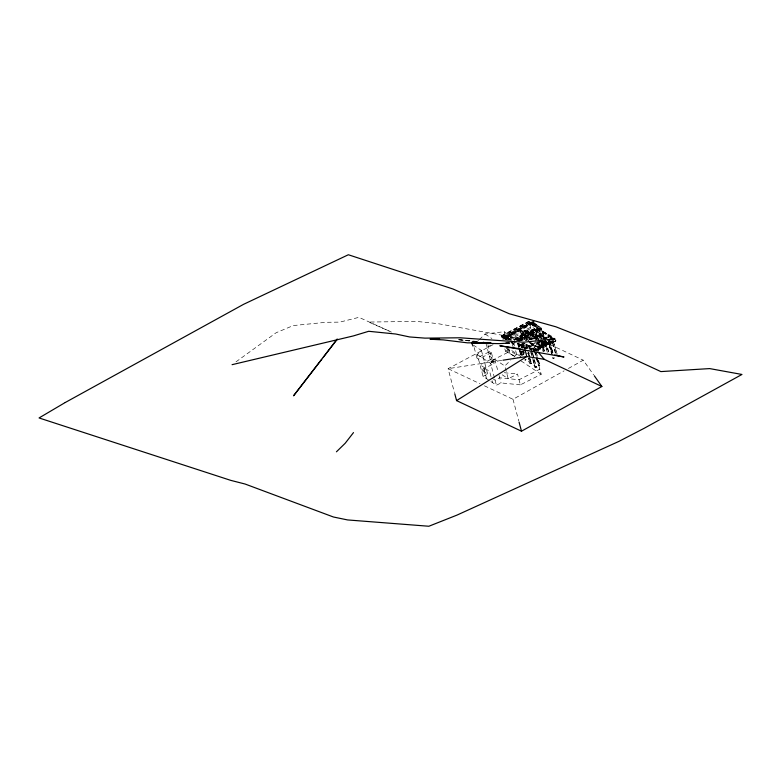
<?xml version="1.0" encoding="UTF-8"?>
<svg xmlns="http://www.w3.org/2000/svg" width="781" height="781" viewBox="0 0 781 781"><rect width="100%" height="100%" fill="white"/><g stroke="black" fill="none" stroke-linecap="round" stroke-linejoin="round"><path stroke-width="0.59" stroke-dasharray="3.9 2.93" d="M513.81 343.494L513.781 344.187L512.443 342.449M539.212 328.498L535.229 326.8L529.333 322.719L532.671 325.462L533.257 323.988L532.691 324.896M532.896 324.779L532.671 325.462M504.155 338.524L502.564 338.075L502.115 337.128L505.541 339.725L505.951 338.319L506.908 338.144L506.43 337.88M505.541 339.725L505.697 339.003M540.999 329.074L540.95 329.767L540.999 329.074L534.38 322.963M551.093 337.646L537.572 328.635L536.166 325.794L533.755 323.588L535.678 324.857L537.67 328.186L552.099 337.812M538.988 328.606L537.865 327.737C541.78 332.735 554.354 335.166 555.808 341.053C550.869 343.103 544.435 345.983 539.788 341.746L535.698 346.549L532.427 348.941L524.891 343.699M533.335 322.992L533.843 324.886L533.901 323.803M533.843 324.886L533.989 323.48M505.571 339.149L506.176 338.515M504.79 336.679L532.427 322.045L528.835 321.333L501.207 335.967L504.79 336.679L505.951 335.225L511.067 340.877M501.207 335.967L501.744 337.187L505.112 337.87L506.264 336.416L505.951 335.225M502.115 337.128L505.424 337.587L506.859 335.645L508.314 339.608L507.982 339.11M506.42 336.65L506.859 335.645M508.128 341.16L506.781 335.723L506.713 336.318L534.292 321.674M537.094 329.611L537.396 328.889L537.221 329.719L533.833 330.91L537.221 329.719M548.945 344.284L547.452 344.187L549.58 344.616L555.35 341.112L555.057 341.834L538.021 350.298L540.218 347.447L542.297 346.129L541.243 347.096M520.497 337.538L520.39 338.251L522.421 335.313L524.9 333.897M538.168 350.396L539.437 348.482M529.684 332.276L531.246 332.267L530.748 332.511C527.624 330.383 524.891 335.547 526.14 333.096M550.341 344.236L542.717 343.494L543.449 346.403L544.318 345.505L543.615 346.491L542.141 346.032M534.731 324.017L533.394 323.832L534.497 323.744M521.591 336.133L521.152 337.372M514.22 339.569L520.429 335.322L524.529 330.519L529.899 330.529L537.865 327.737M515.675 339.491L523.036 333.624L524.725 331.261L524.529 330.519L537.084 338.886M514.162 340.643L520.79 336.172L524.891 331.369L530.25 331.378L537.513 328.996M516.007 339.696C520.615 339.823 525.662 325.833 525.925 335.283L516.456 339.901L520.39 338.251M528.307 350.679L535.502 345.807L539.593 341.004M532.457 351.997L538.665 347.74L542.766 342.937L548.125 342.947L556.101 340.155M555.35 341.112L548.213 343.601L542.717 343.494L538.587 348.306L535.317 350.708M541.145 345.963L542.834 343.601M535.463 350.796L541.272 346.042L542.961 343.679L540.169 341.551L544.542 341.658M506.771 338.29L507.65 338.017L509.602 340.096M537.25 350.689L542.678 343.513M521.757 336.22L525.037 333.712M503.833 337.617L506.557 336.504M505.131 339.501L505.678 339.579M507.123 337.851L508.939 339.247M476.859 342.049L478.499 340.438M479.319 339.637L485.069 334.024L504.155 331.7L517.247 340.389M535.385 352.416L541.213 374.294L520.4 384.848L517.52 374.04L508.206 378.756L504.809 365.977L510.549 360.353M513.839 357.151L516.3 354.74L530.611 353.002M520.4 384.848L501.051 382.924L496.433 385.238L483.058 376.364L477.24 354.486L481.399 350.444L473.569 345.261M494.48 377.897L490.614 363.36L494.773 359.319L504.809 365.977M533.052 324.105L533.589 323.715M536.41 350.279L538.861 348.482L528.161 341.307M235.989 361.847L276.152 332.726L293.246 325.57L325.95 322.299L339.764 322.123L358.948 317.34L391.457 332.062M525.925 335.283L533.833 330.91M531.119 332.159L531.744 332.501L533.96 331.017M531.002 323.295L532.74 323.227L529.333 322.719M534.058 323.842L535.444 325.55L534.682 322.69M534.897 325.13L534.76 324.379M484.396 385.794L513 399.286L564.107 370.848M568.363 368.476L583.27 360.187L593.599 374.802M493.123 344.636L448.089 368.681L454.464 392.618M502.769 339.481L519.931 330.324L537.406 338.563M501.314 336.015L528.942 321.372M501.49 336.484L529.118 321.85L533.081 336.523L537.103 338.71M529.538 322.602L501.744 337.187L506.771 339.92M503.257 336.621L533.579 320.591M505.756 335.81L533.384 321.176M503.579 337.812L533.901 321.782M506.068 337.001L533.696 322.368M505.112 337.87L532.74 323.236M506.264 336.416L506.976 337.499L534.604 322.856L541.438 329.123L543.908 338.437M513.137 347.086L510.364 336.66L522.616 330.168L534.682 336.738L537.455 347.164L545.148 343.093L542.131 341.443M508.734 338.827L536.362 324.183L541.438 328.186L541.438 329.123L519.121 340.946M513.195 339.755L538.705 326.243M515.636 339.813L538.792 327.532M517.92 340.487L541.301 328.098M518.057 340.575L541.438 328.186M514.425 346.081L513.722 343.152L516.915 341.463M517.979 340.897L541.487 328.596L518.106 340.975M513.722 343.152L517.051 341.541M518.906 340.789L541.223 328.967M504.838 348.824L505.453 351.157L509.29 349.117M533.081 336.523L525.388 340.594L522.616 330.168M528.552 339.989L534.682 336.738M520.4 356.195L524.236 354.164M525.974 333.184L529.752 332.169M545.694 344.851L546.563 344.401L543.781 345.202L544.318 345.505M543.801 345.309L544.845 344.763M486.993 347.242L492.206 344.606M474.184 347.584L476.966 358.04L489.736 351.567L491.395 352.67L494.275 363.487L481.408 369.891L487.676 374.05L483.058 376.364M485.792 342.742L490.673 361.105L508.04 352.299L514.005 356.253M518.067 340.78L539.427 330.031L542.61 340.789M519.521 340.516L539.817 330.304M518.359 341.912L540.11 331.427L521.152 340.975M529.186 339.608L543.078 332.618L545.626 341.043M529.577 339.881L543.459 332.891M524.149 343.425L520.937 345.036L524.529 343.699M531.627 339.657L543.761 334.014L532.007 339.93M535.229 342.605L525.613 347.447L535.61 342.879M542.707 338.837L548.047 336.152L548.731 337.548L548.047 336.152M544.162 338.573L548.428 336.426M539.798 341.58L525.916 348.57L524.412 343.289M545.138 338.886L548.35 337.275M540.188 341.853L526.296 348.843L524.803 343.562M532.681 349.878L550.839 340.731M533.072 350.152L553.368 339.93M531.91 351.538L553.28 340.78L557.087 353.93M534.438 350.737L553.661 341.053M539.329 348.609L540.803 348.336L539.329 348.609L537.152 340.409M542.688 346.91L544.162 346.637L542.688 346.91L540.823 339.891M542.98 351.196L544.445 350.923L542.98 351.196L539.866 339.491M546.339 349.507L547.813 349.234L546.339 349.507L542.287 334.288L547.325 352.387M529.957 363.78L531.431 363.507L529.957 363.78L528.405 357.932M551.308 353.041L552.782 352.768L551.308 353.041L547.569 338.993M534.897 367.285L536.362 367.021L534.897 367.285L532.71 359.094M538.373 365.537L539.837 365.264L538.373 365.537L536.186 357.347M552.88 358.235L554.354 357.962L552.88 358.235L548.838 343.025L553.27 358.508M492.225 378.238L495.076 380.132L499.694 377.809L519.033 379.742L539.847 369.188L524.734 359.162M491.395 352.67L478.528 359.075L476.966 358.04M533.804 323.754L534.302 323.637M534.097 324.252L534.653 323.93M536.449 325.482L509.046 340.018L506.976 337.499M538.919 328.342L541.184 329.66M536.967 339.784L524.725 331.261L530.094 331.271L537.572 328.635M537.396 328.889L533.989 330.402M555.223 341.004L548.077 343.503L545.099 343.786M506.713 335.82L509.856 339.784M510.764 342.566L512.238 342.927M511.897 342.732L514.054 344.118M501.763 360.392L448.089 368.681L479.993 383.725M546.436 344.304L547.588 344.284M524.891 331.369L530.25 331.378M536.801 338.759L516.866 337.89L437.721 323.607L416.449 321.401L368.72 322.055L391.457 332.11M525.047 331.456L525.779 334.366L524.656 334.141M459.345 339.706L479.261 341.668M504.223 372.713L517.52 374.04M458.262 339.696L476 341.648M459.091 339.745L477.054 341.746M511.184 342.791L511.965 343.005M502.251 336.982L503.97 337.47M531.207 323.178L529.372 322.553L541.428 329.123M529.118 321.85L528.835 321.333M543.957 341.648L583.27 360.187M529.411 342.781L537.455 347.164M510.364 336.66L517.403 340.496M511.799 342.664L513.81 343.757L511.389 342.068M519.17 350.376L524.197 353.11M505.453 351.157L514.503 356.077M540.384 341.492L542.766 342.937L543.869 347.516M537.904 343.367L541.077 345.3M542.932 346.393L542.453 346.276M541.272 346.042L536.225 342.8M540.218 347.447L539.388 348.267M538.665 347.74L530.787 342.537M535.395 350.142L525.633 343.62M532.427 348.941L534.8 350.396M513.673 342.742L513.859 343.23M539.837 329.026L540.95 329.767M522.294 343.728L531.353 349.742M520.702 356.487L508.616 348.472L509.973 353.578M485.069 334.024L491.913 338.563M506.576 348.287L516.3 354.74M521.054 360.929L541.213 374.294M489.316 355.99L492.918 358.381L480.051 364.776L486.319 368.935L481.701 371.258L485.255 373.621M490.673 361.105L494.275 363.487M477.24 354.486L490.614 363.36M502.193 374.763L508.206 378.756M537.65 327.835L552.128 337.49M537.836 328.059L552.323 337.714M537.23 328.772L550.742 337.782M533.501 329.445L547.022 338.456M533.706 330.178L546.251 338.544M529.899 330.529L542.444 338.895M530.094 331.271L541.672 338.993M526.921 330.822L538.5 338.544M527.116 331.554L537.738 338.632M524.725 331.261L537.279 339.618M537.006 339.022L524.529 330.519L536.772 339.042M540.842 341.629L542.766 342.937L539.974 340.819M522.84 332.882L532.261 339.442M523.036 333.624L531.51 339.52M520.429 335.322L527.019 339.911M520.624 336.055L527.214 340.643M517.159 337.724L521.864 340.994M517.354 338.456L520.185 340.418M518.711 343.816L525.301 348.404M517.949 343.464L525.486 348.716M518.125 343.689L524.715 348.277M517.442 343.357L525.271 348.834M540.013 335.44L544.445 350.923M549.922 342.478L553.729 355.619M535.795 350.054L537.894 359.143M534.321 350.327L538.753 365.811M522.03 344.489L523.348 348.277M528.464 358.499L529.938 358.225L528.376 352.377M512.756 343.435L513.781 344.187M539.144 328.235L540.071 328.918M548.955 339.745L551.737 341.863M549.15 340.477L551.933 342.605M545.343 340.828L548.125 342.947M545.538 341.561L548.321 343.689M543.293 341.824L545.148 343.24M542.561 341.853L545.353 343.972M504.36 338.642L505.258 339.354M512.17 342.664L513.029 343.367M525.955 333.087L526.482 333.38M529.313 341.541L519.931 330.324L523.221 342.859M530.094 342.469L537.143 350.884M507.63 337.314L509.583 339.852M535.102 325.013L535.444 325.55M506.957 335.693L507.904 337.246M553.28 340.78L557.331 355.999M555.691 353.305L552.196 341.326L555.311 353.032M549.668 341.063L552.723 353.002M549.277 340.789L552.392 352.495M547.959 339.266L551.698 353.315M545.997 341.58L549.424 354.457M545.607 341.307L548.408 351.84M543.078 332.618L545.245 340.77M545.558 341.932L547.422 348.961M544.22 339.598L547.715 352.661M542.922 341.961L544.162 346.637M539.427 330.031L542.219 340.516M542.531 341.688L543.781 346.364M544.064 350.649L538.646 331.7L540.511 338.72M539.935 338.593L538.929 335.986L539.554 338.319M540.247 339.764L543.361 351.47M534.468 322.807L535.219 325.638M534.419 323.734L535.229 326.8M540.803 348.336L536.371 332.843L538.548 341.033M538.861 342.205L540.423 348.062M533.296 321.938L534.058 324.798M536.918 338.349L535.288 333.389L536.84 339.247M538.158 343.025L539.72 348.882M536.723 353.568L537.348 355.902M538.597 360.588L539.837 365.264M538.207 360.314L539.456 364.991M534.634 351.499L535.873 356.175M532.417 352.397L530.475 346.276L532.027 352.124M532.632 352.973L536.362 367.021M532.339 353.295L535.981 366.738M530.397 349.439L529.391 346.823L530.006 349.166M530.709 350.601L535.278 367.558M530.846 352.075L532.398 357.923M528.63 352.973L529.869 357.659M530.182 358.83L531.431 363.507M526.199 344.187L528.063 351.206M528.239 352.7L529.489 357.386M529.801 358.557L531.041 363.233M525.808 343.913L527.683 350.933M527.995 352.104L528.922 355.619M528.786 358.206L530.348 364.053M523.172 343.933L524.422 348.619M522.792 343.66L524.031 348.346M522.43 343.23L523.963 349.019M521.776 343.308L524.266 352.67M521.708 344.206L524.197 353.568M522.567 349.995L520.644 343.913L522.186 349.722M522.88 351.157L524.754 358.186M522.499 350.884L524.363 357.913M519.082 343.347L520.947 350.366M521.259 351.538L522.186 355.043M518.691 343.074L520.556 350.093M520.868 351.265L521.806 354.769M517.988 343.894L519.55 349.742M519.863 350.913L521.728 357.932M517.608 343.62L519.16 349.468M519.472 350.64L521.034 356.487M510.901 332.335L511.838 335.879M515.665 350.737L517.52 357.727M504.155 331.7L506.332 339.901M508.529 349.585L510.257 356.068M506.947 348.209L508.04 352.299M513 399.286L518.76 420.949M494.773 359.319L498.18 372.107M499.088 375.524L501.051 382.924M487.891 344.646L492.616 362.384M495.076 380.132L496.433 385.238M491.005 376.588L489.638 371.453L483.615 367.451L486.622 378.726M492.098 380.679L492.645 382.719M481.399 350.444L487.676 374.05M523.514 343.991L524.715 348.551M526.072 359.699L524.988 360.246L526.072 359.699M534.516 361.486L533.433 362.033L534.516 361.486"/><path stroke-width="1.17" d="M533.384 321.176L533.579 320.591M321.733 359.26L293.558 395.801L337.294 339.061L323.217 357.337M353.5 432.586L345.192 443.266L336.435 451.808M456.582 400.604L526.804 356.526L544.181 359.299L601.868 386.497L521.493 431.21L456.582 400.604L454.767 393.761M232.074 364.678L353.315 335.937L368.7 331.29L395.791 334.024L409.605 336.953L425.001 338.134L460.165 337.792L523.543 342.234L554.969 338.905L550.117 338.866M502.954 360.207L526.804 356.526L525.008 349.693M439.605 339.11L430.067 339.247L443.276 339.891L467.458 342.839L491.034 342.888L487.5 342.527M473.013 346.12L471.744 343.132L477.845 343.123M505.912 343.054L509.573 343.044L499.655 343.63L471.744 343.132M483.097 342.429L487.832 342.947L483.039 342.41M520.331 348.804L499.84 345.768L563.999 356.995L554.695 354.994M537.924 351.821L544.181 359.299M594.292 375.778L601.868 386.497M519.062 422.082L521.493 431.21M65.262 402.498L39.05 417.952L230.717 480.354L245.107 484.035L333.438 517.002L347.623 519.941L428.857 526.248L456.973 515.109L618.972 441.353L644.12 428.32L741.95 374.46L709.675 368.593L660.882 371.59L611.435 348.775L556.013 326.839L509.144 313.708L452.98 288.999L348.346 254.752L243.594 304.317L65.262 402.498"/></g></svg>
